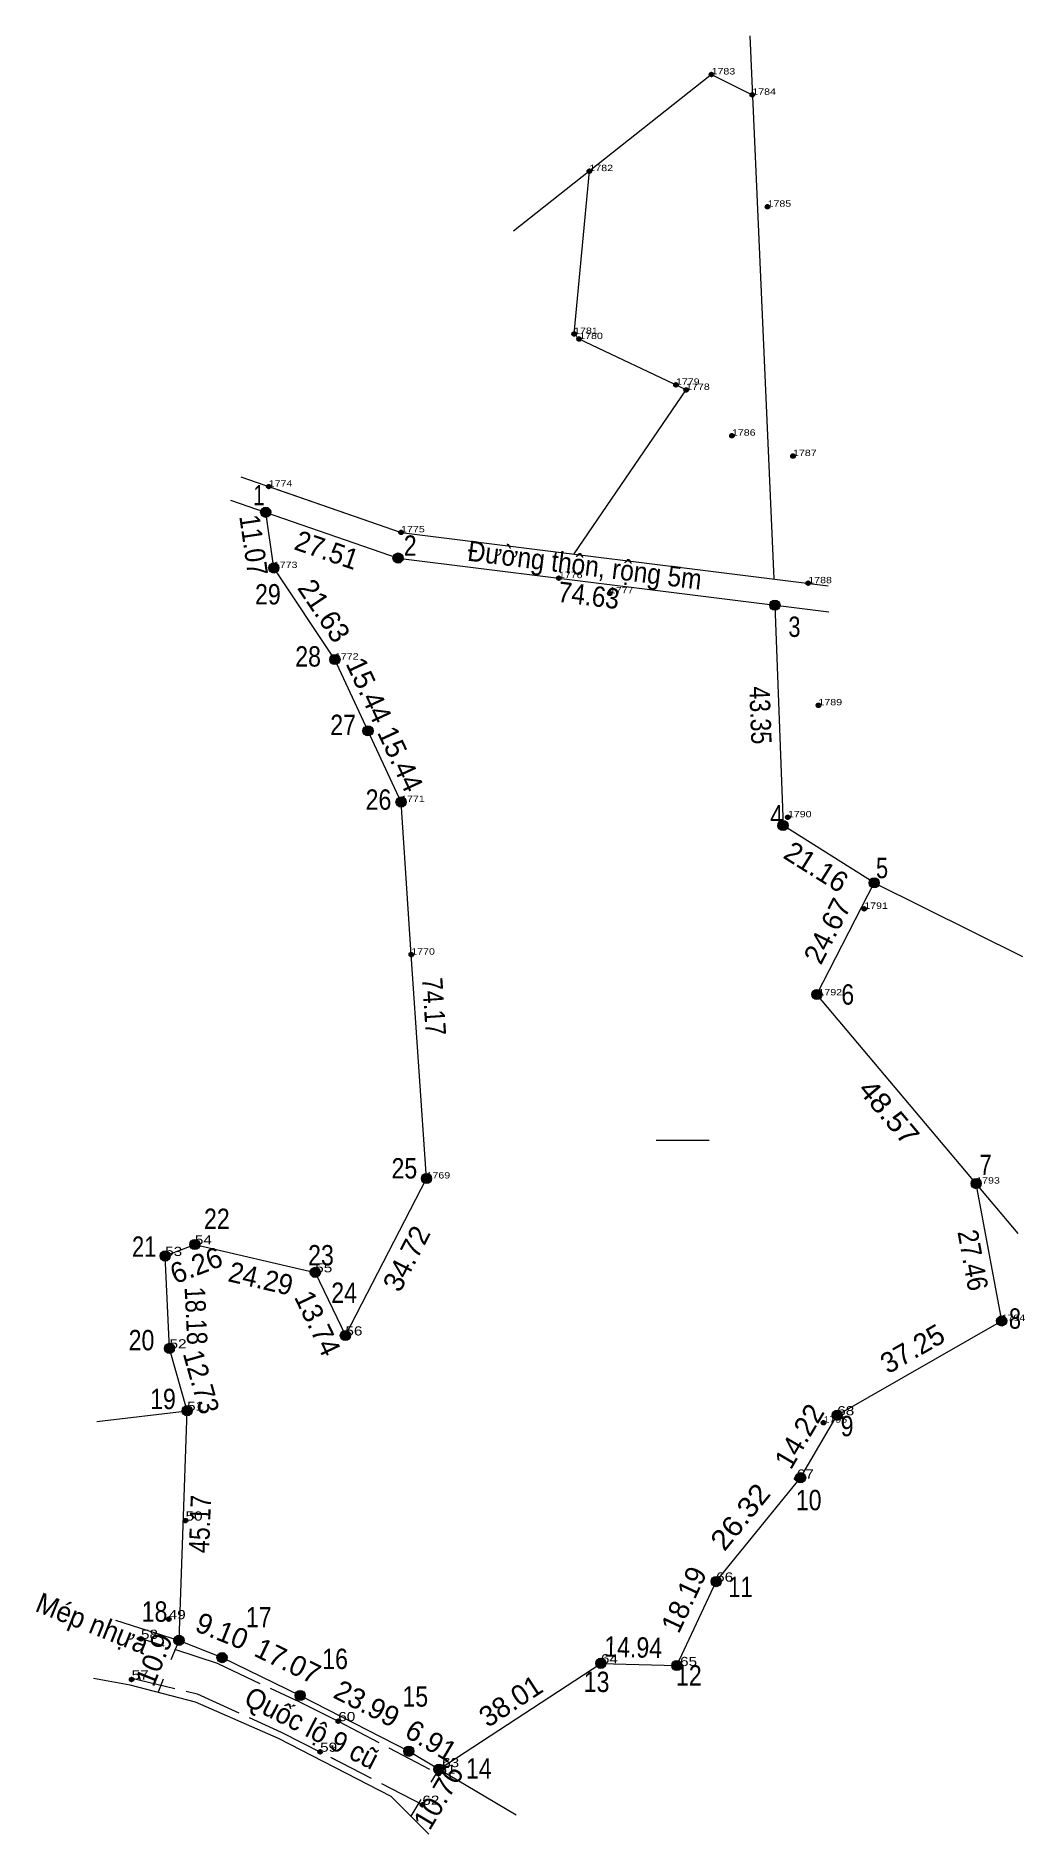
# Model space of a CAD drawing. Header units: centimetres. Extents: x 542092 to 545010, y 1835402 to 1836440.
# Drawn here: x 544332.3 to 544526.6, y 1836086.1 to 1836439.6 of the extents above.
import ezdxf
from ezdxf.enums import TextEntityAlignment as Align

# ---------------------------------------------------------------- set-up
doc = ezdxf.new("R2010")
doc.units = ezdxf.units.CM
doc.header["$LTSCALE"] = 1.5
doc.header["$PDMODE"] = 32
doc.header["$PDSIZE"] = 0.75
doc.linetypes.add('LONG_DASHED', pattern=[7.5, 6, -1.5])
for name, color, linetype, lineweight in [('10', 7, 'Continuous', 13), ('6', 7, 'Continuous', 13), ('63', 7, 'Continuous', 13)]:
    doc.layers.add(name, color=color, linetype=linetype, lineweight=lineweight)
doc.layers.add('12', color=7, linetype='Continuous')
doc.layers.add('7', color=7, linetype='Continuous')

msp = doc.modelspace()

# ---------------------------------------------------------------- hatches: boundary and pattern name
at = {"layer": '63'}
for points in [[(544378.4, 1836345.95, 1), (544376.4, 1836345.95, 1)], [(544380, 1836335, 1), (544378, 1836335, 1)], [(544404.4, 1836336.95, 1), (544402.4, 1836336.95, 1)], [(544478.45, 1836327.7, 1), (544476.45, 1836327.7, 1)], [(544392, 1836317, 1), (544390, 1836317, 1)], [(544398.5, 1836303, 1), (544396.5, 1836303, 1)], [(544405, 1836289, 1), (544403, 1836289, 1)], [(544480.04, 1836284.38, 1), (544478.04, 1836284.38, 1)], [(544497.95, 1836273.11, 1), (544495.95, 1836273.11, 1)], [(544486.71, 1836251.15, 1), (544484.71, 1836251.15, 1)], [(544410, 1836215, 1), (544408, 1836215, 1)], [(544518, 1836214, 1), (544516, 1836214, 1)], [(544358.65, 1836199.77, 1), (544356.65, 1836199.77, 1)], [(544364.48, 1836202.04, 1), (544362.48, 1836202.04, 1)], [(544388.14, 1836196.55, 1), (544386.14, 1836196.55, 1)], [(544523, 1836187, 1), (544521, 1836187, 1)], [(544394.06, 1836184.15, 1), (544392.06, 1836184.15, 1)], [(544359.5, 1836181.61, 1), (544357.5, 1836181.61, 1)], [(544362.96, 1836169.36, 1), (544360.96, 1836169.36, 1)], [(544490.69, 1836168.46, 1), (544488.69, 1836168.46, 1)], [(544483.5, 1836156.19, 1), (544481.5, 1836156.19, 1)], [(544466.9, 1836135.77, 1), (544464.9, 1836135.77, 1)], [(544361.37, 1836124.22, 1), (544359.37, 1836124.22, 1)], [(544369.82, 1836120.83, 1), (544367.82, 1836120.83, 1)], [(544444.26, 1836119.7, 1), (544442.26, 1836119.7, 1)], [(544459.19, 1836119.29, 1), (544457.19, 1836119.29, 1)], [(544385.18, 1836113.39, 1), (544383.18, 1836113.39, 1)], [(544406.51, 1836102.42, 1), (544404.51, 1836102.42, 1)], [(544412.45, 1836098.89, 1), (544410.45, 1836098.89, 1)]]:
    msp.add_hatch(color=256, dxfattribs=at).paths.add_polyline_path(points)

# ---------------------------------------------------------------- linework, layer by layer
at = {"layer": '10'}
msp.add_line((544477.45, 1836327.7), (544479.04, 1836284.38), dxfattribs=at)
at = {"layer": '6'}
for p, q in [((544472.49, 1836439.57), (544477.22, 1836332.85)), ((544465, 1836432), (544426.08, 1836401.19)), ((544465, 1836432), (544473, 1836428)), ((544372.54, 1836352.89), (544404, 1836342)), ((544370.51, 1836348.33), (544403.4, 1836336.95)), ((544379, 1836335), (544377.4, 1836345.95)), ((544403.4, 1836336.95), (544434.98, 1836333)), ((544434.98, 1836333), (544488.07, 1836326.37)), ((544496.95, 1836273.11), (544526.06, 1836258.64)), ((544344.25, 1836167.25), (544361.96, 1836169.36)), ((544360.37, 1836124.22), (544361.96, 1836169.36))]:
    msp.add_line(p, q, dxfattribs=at)
at = {"layer": '6', "linetype": 'LONG_DASHED'}
for p, q in [((544368.13, 1836119.6), (544352.87, 1836124.58)), ((544391.66, 1836108.34), (544411.36, 1836097.99)), ((544408.18, 1836091.9), (544388.09, 1836102.32))]:
    msp.add_line(p, q, dxfattribs=at)
at = {"layer": '6'}
for points in [[(544437.99, 1836337.75), (544460, 1836370), (544439, 1836380), (544438, 1836381), (544441, 1836413)], [(544378, 1836351), (544404, 1836342), (544487.9, 1836331.51)], [(544361.96, 1836169.36), (544358.5, 1836181.61), (544357.65, 1836199.77), (544363.48, 1836202.04), (544387.14, 1836196.55), (544393.06, 1836184.15), (544409, 1836215), (544406, 1836259), (544404, 1836289), (544391, 1836317), (544379, 1836335)], [(544525.26, 1836204.19), (544485.71, 1836251.15), (544496.95, 1836273.11), (544479.04, 1836284.38)], [(544411.45, 1836098.89), (544443.26, 1836119.7), (544458.19, 1836119.29), (544465.9, 1836135.77), (544482.5, 1836156.19), (544489.69, 1836168.46), (544522, 1836187), (544517, 1836214)], [(544347.91, 1836128.22), (544360.37, 1836124.22), (544368.82, 1836120.83), (544384.18, 1836113.39), (544405.51, 1836102.42), (544426.59, 1836089.9)], [(544409.48, 1836086.15), (544402.03, 1836093.51), (544390.98, 1836099.23), (544379.93, 1836104.95), (544363.59, 1836112.08), (544350.76, 1836115.42), (544343.56, 1836116.73)]]:
    msp.add_lwpolyline(points, dxfattribs=at)
at = {"layer": '6', "linetype": 'LONG_DASHED'}
for points in [[(544368.13, 1836119.6), (544383.9, 1836112.18), (544391.66, 1836108.34)], [(544350.82, 1836116.88), (544363.91, 1836113.71), (544380.41, 1836106.17), (544391.5, 1836100.52)]]:
    msp.add_lwpolyline(points, dxfattribs=at)
at = {"layer": '63'}
for p, q in [((544454.11, 1836222.56), (544464.54, 1836222.56)), ((544358.86, 1836120.46), (544360.37, 1836124.22)), ((544356.31, 1836114.1), (544357.33, 1836116.64)), ((544409.93, 1836096.34), (544411.45, 1836098.89)), ((544405.95, 1836089.64), (544407.93, 1836092.96))]:
    msp.add_line(p, q, dxfattribs=at)
for centre in [(544377.4, 1836345.95), (544379, 1836335), (544403.4, 1836336.95), (544477.45, 1836327.7), (544391, 1836317), (544397.5, 1836303), (544404, 1836289), (544479.04, 1836284.38), (544496.95, 1836273.11), (544485.71, 1836251.15), (544409, 1836215), (544517, 1836214), (544357.65, 1836199.77), (544363.48, 1836202.04), (544387.14, 1836196.55), (544522, 1836187), (544393.06, 1836184.15), (544358.5, 1836181.61), (544361.96, 1836169.36), (544489.69, 1836168.46), (544482.5, 1836156.19), (544465.9, 1836135.77), (544360.37, 1836124.22), (544368.82, 1836120.83), (544443.26, 1836119.7), (544458.19, 1836119.29), (544384.18, 1836113.39), (544405.51, 1836102.42), (544411.45, 1836098.89)]:
    msp.add_circle(centre, 1, dxfattribs=at)
at = {"layer": '7'}
for p in [(544465, 1836432), (544473, 1836428), (544441, 1836413), (544476, 1836406), (544438, 1836381), (544439, 1836380), (544458, 1836371), (544460, 1836370), (544469, 1836361), (544481, 1836357), (544378, 1836351), (544404, 1836342), (544379, 1836335), (544435, 1836333), (544484, 1836332), (544445, 1836330), (544391, 1836317), (544486, 1836308), (544404, 1836289), (544480, 1836286), (544495, 1836268), (544406, 1836259), (544486, 1836251), (544409, 1836215), (544517, 1836214), (544363.48, 1836202.05), (544357.65, 1836199.77), (544387.14, 1836196.55), (544522, 1836187), (544393.06, 1836184.15), (544358.5, 1836181.61), (544361.96, 1836169.36), (544487, 1836167), (544489.69, 1836168.46), (544481.75, 1836156.01), (544361.65, 1836147.75), (544465.9, 1836135.77), (544358.34, 1836128.38), (544352.9, 1836124.51), (544443.26, 1836119.7), (544458.81, 1836119.17), (544351.05, 1836116.52), (544391.66, 1836108.34), (544388.09, 1836102.32), (544411.36, 1836097.99), (544412.07, 1836099.3), (544408.18, 1836091.9)]:
    msp.add_point(p, dxfattribs=at)

# ---------------------------------------------------------------- texts
at = {"layer": '12', "width": 1.25}
for s, height, p in [('1783', 1.25, (544465, 1836432)), ('1784', 1.25, (544473, 1836428)), ('1782', 1.25, (544441, 1836413)), ('1785', 1.25, (544476, 1836406)), ('1781', 1.25, (544438, 1836381)), ('1780', 1.25, (544439, 1836380)), ('1779', 1.25, (544458, 1836371)), ('1778', 1.25, (544460, 1836370)), ('1786', 1.25, (544469, 1836361)), ('1787', 1.25, (544481, 1836357)), ('1774', 1.25, (544378, 1836351)), ('1775', 1.25, (544404, 1836342)), ('1773', 1.25, (544379, 1836335)), ('1776', 1.25, (544435, 1836333)), ('1788', 1.25, (544484, 1836332)), ('1777', 1.25, (544445, 1836330)), ('1772', 1.25, (544391, 1836317)), ('1789', 1.25, (544486, 1836308)), ('1771', 1.25, (544404, 1836289)), ('1790', 1.25, (544480, 1836286)), ('1791', 1.25, (544495, 1836268)), ('1770', 1.25, (544406, 1836259)), ('1792', 1.25, (544486, 1836251)), ('1769', 1.25, (544409, 1836215)), ('1769', 1.25, (544409, 1836215)), ('1793', 1.25, (544517, 1836214)), ('53', 1.8, (544357.65, 1836199.77)), ('54', 1.8, (544363.48, 1836202.04)), ('55', 1.8, (544387.14, 1836196.55)), ('1794', 1.25, (544522, 1836187)), ('52', 1.8, (544358.5, 1836181.61)), ('56', 1.8, (544393.06, 1836184.15)), ('51', 1.8, (544361.96, 1836169.36)), ('68', 1.8, (544489.69, 1836168.46)), ('1795', 1.25, (544487, 1836167)), ('1795', 1.25, (544487, 1836167)), ('67', 1.8, (544481.75, 1836156.02)), ('50', 1.8, (544361.65, 1836147.75)), ('66', 1.8, (544465.9, 1836135.77)), ('49', 1.8, (544358.34, 1836128.38)), ('58', 1.8, (544352.9, 1836124.51)), ('64', 1.8, (544443.26, 1836119.7)), ('65', 1.8, (544458.81, 1836119.17)), ('57', 1.8, (544351.05, 1836116.52)), ('60', 1.8, (544391.66, 1836108.34)), ('59', 1.8, (544388.09, 1836102.32)), ('61', 1.8, (544411.36, 1836097.99)), ('63', 1.8, (544412.07, 1836099.3)), ('62', 1.8, (544408.18, 1836091.9))]:
    msp.add_text(s, height=height, dxfattribs=at).set_placement(p)
at = {"layer": '63'}
for s, width, p in [(' 1', 0.75, (544377.18, 1836347.33)), (' 2', 0.85, (544407.06, 1836337.4)), (' 29', 0.85, (544380.36, 1836327.83)), (' 3', 0.8, (544482.47, 1836321.45)), (' 28', 0.85, (544388.26, 1836315.62)), (' 27', 0.85, (544395.14, 1836302.16)), (' 26', 0.85, (544402.09, 1836287.48)), (' 4', 0.85, (544479.04, 1836284.38)), (' 5', 0.8, (544499.69, 1836274.03)), (' 6', 0.85, (544493.02, 1836249.17)), (' 25', 0.85, (544407.17, 1836215)), (' 7', 0.8, (544520.04, 1836215.68)), (' 22', 0.85, (544370.33, 1836205.08)), (' 21', 0.8, (544355.9, 1836199.61)), (' 23', 0.85, (544390.79, 1836197.92)), (' 24', 0.85, (544395.34, 1836190.55)), (' 8', 0.8, (544525.8, 1836185.47)), (' 20', 0.85, (544355.53, 1836181.23)), (' 19', 0.85, (544359.75, 1836169.67)), (' 9', 0.85, (544492.89, 1836164.34)), (' 10', 0.85, (544486.61, 1836149.79)), (' 11', 0.8, (544473.06, 1836132.72)), (' 18', 0.85, (544358.09, 1836127.88)), (' 17', 0.85, (544378.57, 1836126.78)), (' 16', 0.85, (544393.56, 1836118.58)), (' 13', 0.85, (544444.94, 1836114.06)), (' 12', 0.85, (544463.06, 1836115.33)), (' 15', 0.85, (544409.32, 1836111.19)), (' 14', 0.85, (544421.8, 1836097.06))]:
    msp.add_text(s, height=4, dxfattribs=dict(at, width=width)).set_placement(p, align=Align.RIGHT)
for s, rotation, width, p in [('11.07', 278.313, 0.9, (544373.062, 1836339.204)), ('27.51', 340.907, 0.95, (544388.766, 1836336.645)), ('Đường thôn, rộng 5m', 352.88, 0.9, (544439.847, 1836333.581)), ('74.63', 352.88, 0.9, (544440.617, 1836327.642)), ('43.35', 272.102, 0.85, (544472.613, 1836305.973)), ('74.17', 273.865, 0.85, (544408.486, 1836248.67)), ('48.57', 310.106, 1.1, (544498.331, 1836226.713)), ('27.46', 280.491, 0.9, (544514.395, 1836198.594)), ('24.29', 346.936, 0.95, (544375.993, 1836193.399)), ('18.18', 272.68, 0.85, (544361.723, 1836187.929)), ('12.73', 285.772, 0.95, (544362.815, 1836174.484)), ('26.32', 50.891, 1.1, (544472.179, 1836147.248)), ('45.17', 87.983, 0.85, (544366.485, 1836147.02)), ('Mép nhựa', 338.14, 0.95, (544342.635, 1836125.721)), ('14.94', 358.427, 0.85, (544449.55, 1836120.869)), ('Quốc lộ 9 cũ', 332.783, 0.95, (544385.535, 1836105.224))]:
    msp.add_text(s, height=4, rotation=rotation, dxfattribs=dict(at, width=width)).set_placement(p, align=Align.CENTER)
for s, rotation, p in [('21.63', 303.69, (544387.194, 1836325.494)), ('15.44', 294.905, (544395.86, 1836310.152)), ('15.44', 294.905, (544402.05, 1836296.612)), ('21.16', 327.82, (544484.5, 1836274.567)), ('24.67', 62.895, (544489.523, 1836262.744)), ('34.72', 62.675, (544406.837, 1836198.352)), ('6.26', 21.274, (544364.479, 1836196.085)), ('13.74', 295.521, (544385.796, 1836185.692)), ('37.25', 29.848, (544505.46, 1836179.815)), ('14.22', 59.63, (544483.96, 1836163.344)), ('18.19', 64.928, (544461.376, 1836131.412)), ('9.10', 338.14, (544368.08, 1836124.202)), ('10.9', 68.14, (544357.306, 1836119.71)), ('17.07', 334.156, (544380.878, 1836118.365)), ('23.99', 332.783, (544396.365, 1836110.016)), ('38.01', 33.193, (544426.625, 1836110.618)), ('6.91', 329.278, (544408.908, 1836102.792)), ('10.76', 59.265, (544413.035, 1836092.413))]:
    msp.add_text(s, height=4, rotation=rotation, dxfattribs=at).set_placement(p, align=Align.CENTER)

doc.saveas('drawing.dxf')
